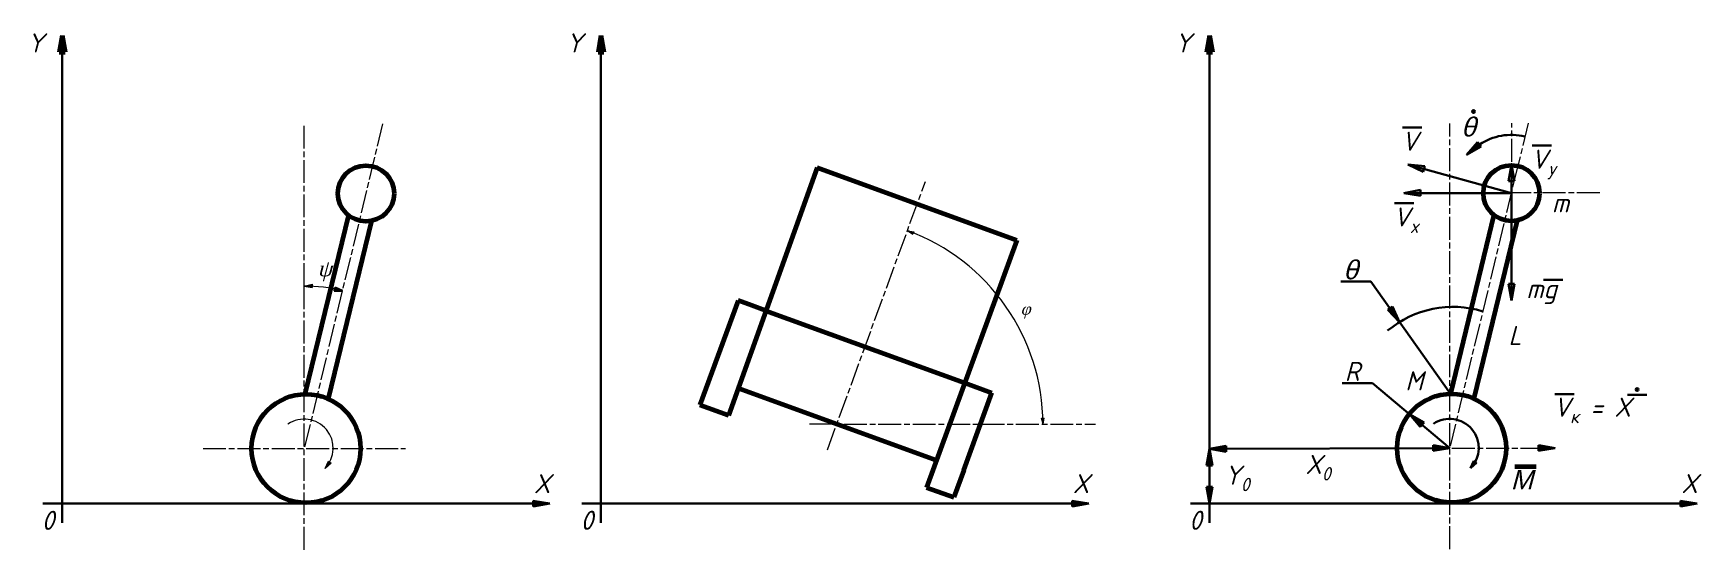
# Model space of a CAD drawing. Header units: inches. Extents: x -14 to 5184, y -66 to 1689.
# Drawn here: x -14 to 858, y 1375 to 1646 of the extents above; entities that cross this region are included whole.
import ezdxf

# ---------------------------------------------------------------- set-up
doc = ezdxf.new("R2010")
doc.units = ezdxf.units.IN
doc.header["$MEASUREMENT"] = 0
doc.linetypes.add('ACAD_ISO08W100', pattern=[36, 24, -3, 6, -3])
doc.layers.add('Видимый контур (ГОСТ)', color=7, linetype='Continuous', lineweight=50)
doc.layers.add('Размер (ГОСТ)', color=7, linetype='Continuous', lineweight=25)
doc.styles.add('Standart 3.0', font='gost_b.ttf', dxfattribs={"oblique": 15, "height": 3})

msp = doc.modelspace()

# ---------------------------------------------------------------- hatches: boundary and pattern name
at = {"lineweight": 60, "transparency": 33554687}
h = msp.add_hatch(color=256, dxfattribs=at)
h.dxf.hatch_style = 1
h.paths.add_polyline_path([(0.9135, 1644.6506), (-0.6265, 1635.917), (0.9135, 1635.917)])
h.paths.add_polyline_path([(0.9135, 1644.6506), (0.9135, 1635.917), (2.4534, 1635.917)])
h = msp.add_hatch(color=256, dxfattribs=at)
h.dxf.hatch_style = 1
h.paths.add_polyline_path([(282.7786, 1644.676), (281.2386, 1635.9424), (282.7786, 1635.9424)])
h.paths.add_polyline_path([(282.7786, 1644.676), (282.7786, 1635.9424), (284.3185, 1635.9424)])
h = msp.add_hatch(color=256, dxfattribs=at)
h.dxf.hatch_style = 1
h.paths.add_polyline_path([(601.0936, 1644.676), (599.5537, 1635.9424), (601.0936, 1635.9424)])
h.paths.add_polyline_path([(601.0936, 1644.676), (601.0936, 1635.9424), (602.6336, 1635.9424)])
at = {"transparency": 33554687}
h = msp.add_hatch(color=256, dxfattribs=at)
h.dxf.hatch_style = 1
h.paths.add_polyline_path([(738.4796, 1604.7929, 1), (739.9266, 1604.7929, 1)])
at = {"lineweight": 30, "transparency": 33554687}
h = msp.add_hatch(color=256, dxfattribs=at)
h.dxf.hatch_style = 1
h.paths.add_polyline_path([(741.253, 1588.8341), (735.5031, 1582.0824), (742.2404, 1587.6399)])
h.paths.add_polyline_path([(742.2404, 1587.6399), (735.5031, 1582.0824), (743.2155, 1586.4604)])
at = {"lineweight": 20, "transparency": 33554687}
h = msp.add_hatch(color=256, dxfattribs=at)
h.dxf.hatch_style = 1
h.paths.add_polyline_path([(127.5811, 1513.4159), (131.7215, 1512.6353), (131.7086, 1514.4585)])
at = {"lineweight": 30, "transparency": 33554687}
h = msp.add_hatch(color=256, dxfattribs=at)
h.dxf.hatch_style = 1
h.paths.add_polyline_path([(147.5463, 1510.9866), (143.7216, 1512.7539), (143.2891, 1510.9826)])
h = msp.add_hatch(color=256, dxfattribs=at)
h.dxf.hatch_style = 1
h.paths.add_polyline_path([(696.8545, 1502.6233), (695.4237, 1501.6928), (700.3354, 1494.7609)])
h.paths.add_polyline_path([(695.4237, 1501.6928), (694.2789, 1500.9483), (700.4261, 1494.5561), (700.3354, 1494.7609)])
at = {"transparency": 33554687}
h = msp.add_hatch(color=256, dxfattribs=at)
h.dxf.hatch_style = 1
h.paths.add_polyline_path([(823.9981, 1459.2317, 1), (825.4451, 1459.2317, 1)])
at = {"lineweight": 30, "transparency": 33554687}
h = msp.add_hatch(color=256, dxfattribs=at)
h.dxf.hatch_style = 1
h.paths.add_polyline_path([(711.329, 1439.6438), (712.3132, 1440.8282), (705.5961, 1446.41)])
h.paths.add_polyline_path([(705.5961, 1446.41), (712.3132, 1440.8282), (713.2974, 1442.0127)])
h = msp.add_hatch(color=256, dxfattribs=at)
h.dxf.hatch_style = 1
h.paths.add_polyline_path([(599.551, 1419.4039), (601.0909, 1419.4039), (601.0909, 1428.1375)])
h.paths.add_polyline_path([(601.0909, 1428.1375), (601.0909, 1419.4039), (602.6309, 1419.4039)])
h = msp.add_hatch(color=256, dxfattribs=at)
h.dxf.hatch_style = 1
h.paths.add_polyline_path([(599.551, 1419.4039), (601.0909, 1419.4039), (601.0909, 1428.1375)])
h.paths.add_polyline_path([(601.0909, 1428.1375), (601.0909, 1419.4039), (602.6309, 1419.4039)])
h = msp.add_hatch(color=256, dxfattribs=at)
h.dxf.hatch_style = 1
h.paths.add_polyline_path([(599.5556, 1419.4301), (601.0956, 1419.4301), (601.0956, 1428.1637)])
h.paths.add_polyline_path([(601.0956, 1428.1637), (601.0956, 1419.4301), (602.6355, 1419.4301)])
h = msp.add_hatch(color=256, dxfattribs=at)
h.dxf.hatch_style = 1
h.paths.add_polyline_path([(599.5556, 1419.4301), (601.0956, 1419.4301), (601.0956, 1428.1637)])
h.paths.add_polyline_path([(601.0956, 1428.1637), (601.0956, 1419.4301), (602.6355, 1419.4301)])
h = msp.add_hatch(color=256, dxfattribs=at)
h.dxf.hatch_style = 1
h.paths.add_polyline_path([(609.8246, 1426.5975), (609.8246, 1428.1375), (601.0909, 1428.1375)])
h.paths.add_polyline_path([(601.0909, 1428.1375), (609.8246, 1428.1375), (609.8246, 1429.6774)])
h = msp.add_hatch(color=256, dxfattribs=at)
h.dxf.hatch_style = 1
h.paths.add_polyline_path([(609.8246, 1426.5975), (609.8246, 1428.1375), (601.0909, 1428.1375)])
h.paths.add_polyline_path([(601.0909, 1428.1375), (609.8246, 1428.1375), (609.8246, 1429.6774)])
h = msp.add_hatch(color=256, dxfattribs=at)
h.dxf.hatch_style = 1
h.paths.add_polyline_path([(717.9845, 1430.1585), (717.9845, 1428.6185), (726.7182, 1428.6185)])
h.paths.add_polyline_path([(726.7182, 1428.6185), (717.9845, 1428.6185), (717.9845, 1427.0785)])
h = msp.add_hatch(color=256, dxfattribs=at)
h.dxf.hatch_style = 1
h.paths.add_polyline_path([(773.1335, 1430.1585), (773.1335, 1428.6185), (781.8671, 1428.6185)])
h.paths.add_polyline_path([(781.8671, 1428.6185), (773.1335, 1428.6185), (773.1335, 1427.0785)])
at = {"lineweight": 20, "transparency": 33554687}
h = msp.add_hatch(color=256, dxfattribs=at)
h.dxf.hatch_style = 1
h.paths.add_polyline_path([(138.4302, 1417.8728), (141.6306, 1420.613), (140.2008, 1421.7443)])
at = {"lineweight": 30, "transparency": 33554687}
h = msp.add_hatch(color=256, dxfattribs=at)
h.dxf.hatch_style = 1
h.paths.add_polyline_path([(737.5672, 1418.0498), (740.7677, 1420.79), (739.3378, 1421.9213)])
h = msp.add_hatch(color=256, dxfattribs=at)
h.dxf.hatch_style = 1
h.paths.add_polyline_path([(602.6259, 1408.2375), (601.0859, 1408.2375), (601.0859, 1399.5039)])
h.paths.add_polyline_path([(601.0859, 1399.5039), (601.0859, 1408.2375), (599.5459, 1408.2375)])
h = msp.add_hatch(color=256, dxfattribs=at)
h.dxf.hatch_style = 1
h.paths.add_polyline_path([(602.6259, 1408.2375), (601.0859, 1408.2375), (601.0859, 1399.5039)])
h.paths.add_polyline_path([(601.0859, 1399.5039), (601.0859, 1408.2375), (599.5459, 1408.2375)])
h = msp.add_hatch(color=256, dxfattribs=at)
h.dxf.hatch_style = 1
h.paths.add_polyline_path([(602.6305, 1408.2638), (601.0905, 1408.2638), (601.0905, 1399.5301)])
h.paths.add_polyline_path([(601.0905, 1399.5301), (601.0905, 1408.2638), (599.5505, 1408.2638)])
h = msp.add_hatch(color=256, dxfattribs=at)
h.dxf.hatch_style = 1
h.paths.add_polyline_path([(602.6305, 1408.2638), (601.0905, 1408.2638), (601.0905, 1399.5301)])
h.paths.add_polyline_path([(601.0905, 1399.5301), (601.0905, 1408.2638), (599.5505, 1408.2638)])
h = msp.add_hatch(color=256, dxfattribs=at)
h.dxf.hatch_style = 1
h.paths.add_polyline_path([(247.2841, 1401.0185), (247.2841, 1399.4786), (256.0177, 1399.4786)])
h.paths.add_polyline_path([(256.0177, 1399.4786), (247.2841, 1399.4786), (247.2841, 1397.9386)])
h = msp.add_hatch(color=256, dxfattribs=at)
h.dxf.hatch_style = 1
h.paths.add_polyline_path([(529.1491, 1401.0439), (529.1491, 1399.5039), (537.8828, 1399.5039)])
h.paths.add_polyline_path([(537.8828, 1399.5039), (529.1491, 1399.5039), (529.1491, 1397.9639)])
h = msp.add_hatch(color=256, dxfattribs=at)
h.dxf.hatch_style = 1
h.paths.add_polyline_path([(847.4642, 1401.0439), (847.4642, 1399.5039), (856.1978, 1399.5039)])
h.paths.add_polyline_path([(856.1978, 1399.5039), (847.4642, 1399.5039), (847.4642, 1397.9639)])
at = {"layer": 'Видимый контур (ГОСТ)', "ltscale": 0.5}
h = msp.add_hatch(color=256, dxfattribs=at)
h.dxf.hatch_style = 1
h.paths.add_polyline_path([(713.2007, 1574.7657), (705.0041, 1577.0344), (704.912, 1577.0344), (712.7941, 1573.2903)])
h.paths.add_polyline_path([(713.6124, 1576.2596), (705.4282, 1577.0344), (705.0041, 1577.0344), (713.2007, 1574.7657)])
h.paths.add_polyline_path([(711.4552, 1563.7585), (702.7452, 1562.0901), (711.4552, 1562.0901)])
h.paths.add_polyline_path([(711.4552, 1562.0901), (702.7452, 1562.0901), (711.4552, 1560.6862)])
h.paths.add_polyline_path([(758.9967, 1576.7547, 0.0010545), (758.9349, 1576.7546), (757.4567, 1568.3717), (758.9967, 1568.3717)])
h.paths.add_polyline_path([(759.0586, 1576.7546, 0.0010545), (758.9967, 1576.7547), (758.9967, 1568.3717), (760.4024, 1568.3717), (760.48, 1568.6933)])
h.paths.add_polyline_path([(760.5367, 1514.5722), (758.9967, 1514.5722), (758.9967, 1505.8386)])
h.paths.add_polyline_path([(758.9967, 1514.5722), (757.4567, 1514.5722), (758.9967, 1505.8386)])
at = {"layer": 'Размер (ГОСТ)', "lineweight": 20, "transparency": 33554687}
h = msp.add_hatch(color=256, dxfattribs=at)
h.dxf.hatch_style = 1
h.paths.add_polyline_path([(446.3883, 1541.8946), (443.1915, 1542.3084), (445.8902, 1540.607)])
h = msp.add_hatch(color=256, dxfattribs=at)
h.dxf.hatch_style = 1
h.paths.add_polyline_path([(513.1763, 1444.1675), (514.0369, 1441.061), (514.5563, 1444.2088)])

# ---------------------------------------------------------------- linework, layer by layer
at = {"lineweight": 60, "transparency": 33554687}
for p, q in [((0.9135, 1644.6506), (-0.6265, 1635.917)), ((0.9135, 1644.6506), (2.4534, 1635.917)), ((282.7786, 1644.676), (281.2386, 1635.9424)), ((282.7786, 1644.676), (284.3185, 1635.9424)), ((601.0936, 1644.676), (599.5537, 1635.9424)), ((601.0936, 1644.676), (602.6336, 1635.9424)), ((-0.6265, 1635.917), (2.4534, 1635.917)), ((281.2386, 1635.9424), (284.3185, 1635.9424)), ((599.5537, 1635.9424), (602.6336, 1635.9424)), ((760.6835, 1418.9915), (771.9464, 1418.9911))]:
    msp.add_line(p, q, dxfattribs=at)
at = {"lineweight": 30, "transparency": 33554687}
for p, q in [((0.9135, 1644.6506), (0.9104, 1399.4786)), ((282.7786, 1644.676), (282.7755, 1399.5039)), ((601.0936, 1644.676), (601.0906, 1399.5039)), ((702.0787, 1596.4569), (712.1963, 1596.4569)), ((735.5031, 1582.0824), (741.253, 1588.8341)), ((741.253, 1588.8341), (743.2155, 1586.4604)), ((735.5031, 1582.0824), (743.2155, 1586.4604)), ((769.8252, 1587.0495), (779.9428, 1587.0495)), ((758.9967, 1562.0901), (704.7835, 1577.0954)), ((704.7835, 1577.0954), (713.6124, 1576.2596)), ((704.7835, 1577.0954), (712.7941, 1573.2903)), ((713.6124, 1576.2596), (712.7941, 1573.2903)), ((758.9967, 1577.1054), (757.4567, 1568.3717)), ((758.9967, 1577.1054), (760.5367, 1568.3717)), ((758.9967, 1562.0901), (759.1593, 1577.0372)), ((702.7452, 1562.0901), (711.4552, 1563.7585)), ((758.9967, 1562.0901), (702.7452, 1562.0901)), ((702.7452, 1562.0901), (711.5006, 1560.6789)), ((711.4552, 1563.7585), (711.4552, 1560.6862)), ((757.4567, 1568.3717), (760.5367, 1568.3717)), ((758.9967, 1562.0901), (758.9967, 1505.8386)), ((697.8122, 1556.8109), (707.9298, 1556.8109)), ((143.2891, 1510.9826), (143.7216, 1512.7539)), ((147.5463, 1510.9866), (143.2891, 1510.9826)), ((147.5463, 1510.9866), (143.7216, 1512.7539)), ((685.4636, 1515.7491), (669.6848, 1515.7491)), ((727.1011, 1456.9871), (685.4636, 1515.7491)), ((758.9967, 1505.8386), (757.4567, 1514.5722)), ((757.4567, 1514.5722), (760.5367, 1514.5722)), ((758.9967, 1505.8386), (760.5367, 1514.5722)), ((775.7504, 1516.6982), (785.868, 1516.6982)), ((694.2789, 1500.9483), (696.8545, 1502.6233)), ((700.4261, 1494.5561), (694.2789, 1500.9483)), ((700.4261, 1494.5561), (696.8359, 1502.6653)), ((686.305, 1462.5411), (670.5262, 1462.5411)), ((726.7182, 1428.6185), (686.305, 1462.5411)), ((781.6108, 1456.8094), (791.7284, 1456.8094)), ((819.6628, 1456.4568), (829.7804, 1456.4568)), ((705.5961, 1446.41), (713.2974, 1442.0127)), ((705.5961, 1446.41), (711.329, 1439.6438)), ((711.329, 1439.6438), (713.2974, 1442.0127)), ((601.0909, 1428.1375), (599.551, 1419.4039)), ((601.0909, 1428.1375), (599.551, 1419.4039)), ((601.0956, 1428.1637), (599.5556, 1419.4301)), ((601.0956, 1428.1637), (599.5556, 1419.4301)), ((601.0909, 1428.1375), (609.8246, 1429.6774)), ((601.0909, 1428.1375), (609.8246, 1429.6774)), ((601.0909, 1428.1375), (726.7182, 1428.6185)), ((601.0909, 1428.1375), (602.6309, 1419.4039)), ((601.0909, 1428.1375), (602.6309, 1419.4039)), ((601.0909, 1428.1375), (609.8246, 1426.5975)), ((601.0909, 1428.1375), (609.8246, 1426.5975)), ((601.0956, 1428.1637), (602.6355, 1419.4301)), ((601.0956, 1428.1637), (602.6355, 1419.4301)), ((609.8246, 1426.5975), (609.8246, 1429.6774)), ((609.8246, 1426.5975), (609.8246, 1429.6774)), ((726.7182, 1428.6185), (717.9845, 1430.1585)), ((717.9845, 1430.1585), (717.9845, 1427.0785)), ((726.7182, 1428.6185), (717.9845, 1427.0785)), ((781.8671, 1428.6185), (773.1335, 1430.1585)), ((773.1335, 1430.1585), (773.1335, 1427.0785)), ((781.8671, 1428.6185), (773.1335, 1427.0785)), ((599.551, 1419.4039), (602.6309, 1419.4039)), ((599.551, 1419.4039), (602.6309, 1419.4039)), ((599.5556, 1419.4301), (602.6355, 1419.4301)), ((599.5556, 1419.4301), (602.6355, 1419.4301)), ((737.5672, 1418.0498), (739.3378, 1421.9213)), ((737.5672, 1418.0498), (740.7677, 1420.79)), ((739.3378, 1421.9213), (740.7677, 1420.79)), ((601.0859, 1399.5039), (599.5459, 1408.2375)), ((602.6259, 1408.2375), (599.5459, 1408.2375)), ((601.0859, 1399.5039), (599.5459, 1408.2375)), ((602.6259, 1408.2375), (599.5459, 1408.2375)), ((601.0905, 1399.5301), (599.5505, 1408.2638)), ((602.6305, 1408.2638), (599.5505, 1408.2638)), ((601.0905, 1399.5301), (599.5505, 1408.2638)), ((602.6305, 1408.2638), (599.5505, 1408.2638)), ((601.0859, 1399.5039), (602.6259, 1408.2375)), ((601.0859, 1399.5039), (602.6259, 1408.2375)), ((601.0905, 1399.5301), (602.6305, 1408.2638)), ((601.0905, 1399.5301), (602.6305, 1408.2638)), ((0.9135, 1399.4786), (254.2487, 1399.5039)), ((18.3954, 1399.4912), (254.2487, 1399.5039)), ((256.0177, 1399.4786), (247.2841, 1401.0185)), ((247.2841, 1401.0185), (247.2841, 1397.9386)), ((256.0177, 1399.4786), (247.2841, 1397.9386)), ((282.7786, 1399.5039), (536.1138, 1399.5292)), ((300.2605, 1399.5166), (536.1138, 1399.5292)), ((537.8828, 1399.5039), (529.1491, 1401.0439)), ((529.1491, 1401.0439), (529.1491, 1397.9639)), ((537.8828, 1399.5039), (529.1491, 1397.9639)), ((601.0936, 1399.5039), (854.4289, 1399.5292)), ((618.5756, 1399.5166), (854.4289, 1399.5292)), ((856.1978, 1399.5039), (847.4642, 1401.0439)), ((847.4642, 1401.0439), (847.4642, 1397.9639)), ((856.1978, 1399.5039), (847.4642, 1397.9639))]:
    msp.add_line(p, q, dxfattribs=at)
at = {"color": 1, "linetype": 'ACAD_ISO08W100', "lineweight": 20, "ltscale": 0.5, "transparency": 33554687}
for p, q in [((168.5726, 1598.3902), (127.5811, 1428.4415)), ((127.5811, 1513.4159), (127.5811, 1598.3902)), ((767.7097, 1598.6671), (726.7182, 1428.7184)), ((726.7182, 1375.6644), (726.7182, 1598.6163)), ((758.9967, 1524.4642), (759.1593, 1598.7207)), ((401.2276, 1427.7486), (452.4709, 1568.2561)), ((706.0427, 1562.4438), (711.4552, 1562.4438)), ((721.263, 1562.4438), (806.2463, 1562.4438)), ((127.5811, 1375.3875), (127.5811, 1513.4159)), ((391.8188, 1441.202), (541.379, 1441.129)), ((74.627, 1428.3416), (180.5352, 1428.3416)), ((673.7641, 1428.6185), (779.6722, 1428.6185))]:
    msp.add_line(p, q, dxfattribs=at)
at = {"color": 5, "lineweight": 60, "transparency": 33554687}
for p, q in [((150.6846, 1550.4732), (127.964, 1456.8101)), ((162.7733, 1547.5408), (140.1638, 1454.3356)), ((749.8217, 1550.6502), (727.1011, 1456.9871)), ((761.9103, 1547.7178), (739.3008, 1454.5126))]:
    msp.add_line(p, q, dxfattribs=at)
at = {"lineweight": 20, "transparency": 33554687}
for p, q in [((127.5811, 1513.4159), (131.7086, 1514.4585)), ((127.5811, 1513.4159), (131.7215, 1512.6353)), ((131.7086, 1514.4585), (131.7215, 1512.6353)), ((138.4302, 1417.8728), (140.2008, 1421.7443)), ((138.4302, 1417.8728), (141.6306, 1420.613)), ((140.2008, 1421.7443), (141.6306, 1420.613))]:
    msp.add_line(p, q, dxfattribs=at)
at = {"lineweight": 30, "transparency": 33554687}
for centre in [(739.2031, 1604.7929), (824.7216, 1459.2317)]:
    msp.add_circle(centre, 0.7235, dxfattribs=at)
at = {"color": 5, "lineweight": 60, "transparency": 33554687}
for centre in [(159.8597, 1561.9131), (758.9967, 1562.0901)]:
    msp.add_circle(centre, 14.6646, dxfattribs=at)
at = {"color": 5, "lineweight": 60}
for centre in [(128.5405, 1428.3416), (727.6776, 1428.5186)]:
    msp.add_circle(centre, 28.4744, dxfattribs=at)
at = {"lineweight": 30, "transparency": 33554687}
for centre, radius, start, end in [((758.913, 1562.5955), 30, 76.2607914, 123.5785781), ((728.3967, 1449.4931), 53.038, 72.9123594, 130.0840233), ((726.6345, 1428.6703), 15.2277, 316.1602257, 123.5785781)]:
    msp.add_arc(centre, radius, start, end, dxfattribs=at)
at = {"lineweight": 20, "transparency": 33554687}
msp.add_arc((127.4974, 1428.4933), 15.2277, 316.1602257, 123.5785781, dxfattribs=at)
at = {"layer": 'Видимый контур (ГОСТ)', "color": 5, "lineweight": 60, "ltscale": 0.5}
for p, q in [((395.9347, 1575.5018), (349.4717, 1445.7218)), ((395.9347, 1575.5018), (500.2562, 1537.5319)), ((500.2562, 1537.5319), (453.1106, 1408.0004)), ((354.4821, 1505.8899), (334.5584, 1451.1498)), ((361.5975, 1503.3001), (354.4821, 1505.8899)), ((368.7128, 1500.7103), (361.5975, 1503.3001)), ((368.7128, 1500.7103), (473.0343, 1462.7404)), ((354.6512, 1459.9525), (458.2943, 1422.2425)), ((472.5249, 1417.063), (487.265, 1457.5609)), ((473.0343, 1462.7404), (487.265, 1457.5609)), ((334.5584, 1451.1498), (349.4999, 1445.8006)), ((472.5249, 1417.063), (467.3412, 1402.8208)), ((453.1106, 1408.0004), (467.3412, 1402.8208))]:
    msp.add_line(p, q, dxfattribs=at)
at = {"layer": 'Видимый контур (ГОСТ)', "lineweight": 30, "ltscale": 0.5}
for p, q in [((0.9135, 1399.4786), (-9.0865, 1399.4786)), ((0.9135, 1399.4786), (0.9135, 1389.4786)), ((282.7786, 1399.5039), (272.7786, 1399.5039)), ((282.7786, 1399.5039), (282.7786, 1389.5039)), ((601.0936, 1399.5039), (591.0936, 1399.5039)), ((601.0936, 1399.5039), (601.0936, 1389.5039))]:
    msp.add_line(p, q, dxfattribs=at)
at = {"layer": 'Видимый контур (ГОСТ)', "lineweight": 20, "ltscale": 0.5}
msp.add_arc((127.5811, 1428.4415), 84.9744, 76.4393198, 90, dxfattribs=at)
at = {"layer": 'Размер (ГОСТ)', "lineweight": 20, "transparency": 33554687}
for p, q in [((443.1915, 1542.3084), (446.3883, 1541.8946)), ((443.1915, 1542.3084), (445.8902, 1540.607)), ((446.3883, 1541.8946), (445.8902, 1540.607)), ((513.1763, 1444.1675), (514.5563, 1444.2088)), ((514.0369, 1441.061), (513.1763, 1444.1675)), ((514.0369, 1441.061), (514.5563, 1444.2088))]:
    msp.add_line(p, q, dxfattribs=at)
at = {"layer": 'Размер (ГОСТ)', "lineweight": 20, "ltscale": 0.5}
msp.add_arc((406.1315, 1441.195), 107.7705, 359.9720378, 69.9630183, dxfattribs=at)

# ---------------------------------------------------------------- texts
at = {"lineweight": 60, "transparency": 33554687, "char_height": 10, "attachment_point": 1, "style": 'Standart 3.0'}
for s, insert in [('Y', (-17.3031, 1645.7372)), ('Y', (264.562, 1645.7625)), ('Y', (582.8771, 1645.7625)), ('L', (757.4218, 1492.5576)), ('M', (703.4558, 1468.8067)), ('X', (247.6853, 1414.9616)), ('X', (529.5504, 1414.987)), ('{\\fArial|b0|i0|c0|p0;M}', (758.5969, 1417.0493)), ('X', (847.8654, 1414.987)), ('0', (-9.7634, 1395.7548)), ('0', (272.1017, 1395.7802)), ('0', (590.4168, 1395.7802))]:
    msp.add_mtext_dynamic_manual_height_columns(s, width=22.728425, gutter_width=4, heights=[0], dxfattribs=dict(at, insert=insert))
at = {"lineweight": 30, "transparency": 33554687, "style": 'Standart 3.0'}
for s, width, gutter_width, heights, insert, char_height, attachment_point in [('{\\fArial|b0|i0|c0|p0;θ}', 22.728425, 4, [0], (732.6311, 1601.7638), 10, 1), ('\\A1;V', 22.728425, 4, [0], (701.5341, 1594.269), 10, 1), ('\\A1;V{\\H0.7x;\\S^ y;}', 22.728425, 4, [0], (769.2806, 1584.8616), 10, 1), ('\\A1;V{\\H0.7x;\\S^ x;}', 22.728425, 4, [0], (697.2676, 1554.623), 10, 1), ('m', 22.728425, 4, [0], (780.1846, 1562.0004), 10, 1), ('{\\fArial|b0|i0|c0|p0;θ}', 22.728425, 4, [0], (670.9673, 1526.9563), 10, 1), ('mg', 22.728425, 4, [0], (766.78, 1517.0222), 10, 1), ('{\\fTimes New Roman|b0|i0|c0|p0;φ}', 17.209895, 3.0288, [0], (502.2179, 1504.4627), 6.057576, 1), ('R', 22.728425, 4, [0], (671.8087, 1473.7483), 10, 1), ('\\A1;V{\\fGOST type B|b0|i0|c204|p0;\\H0.7x;\\S^ к;\\H1.42857x; = }X', 62.96596, 4, [23.1762], (781.0897, 1455.0178), 10, 1), ('\\A1;X{\\fGOST type B|b0|i0|c204|p0;\\H0.7x;\\S^ 0;}', 22.728425, 4, [0], (657.834, 1425.0399), 10, 2), ('\\A1;Y{\\H0.7x;\\S^ 0;}', 22.728425, 4, [0], (615.4503, 1419.411), 10, 2)]:
    msp.add_mtext_dynamic_manual_height_columns(s, width=width, gutter_width=gutter_width, heights=heights, dxfattribs=dict(at, insert=insert, char_height=char_height, attachment_point=attachment_point))
at = {"lineweight": 20, "transparency": 33554687, "insert": (134.5011, 1526.5174), "char_height": 8, "attachment_point": 1, "style": 'Standart 3.0'}
msp.add_mtext_dynamic_manual_height_columns('{\\fTimes New Roman|b0|i0|c0|p0;ψ}', width=22.728425, gutter_width=4, heights=[0], dxfattribs=at)

doc.saveas('drawing.dxf')
